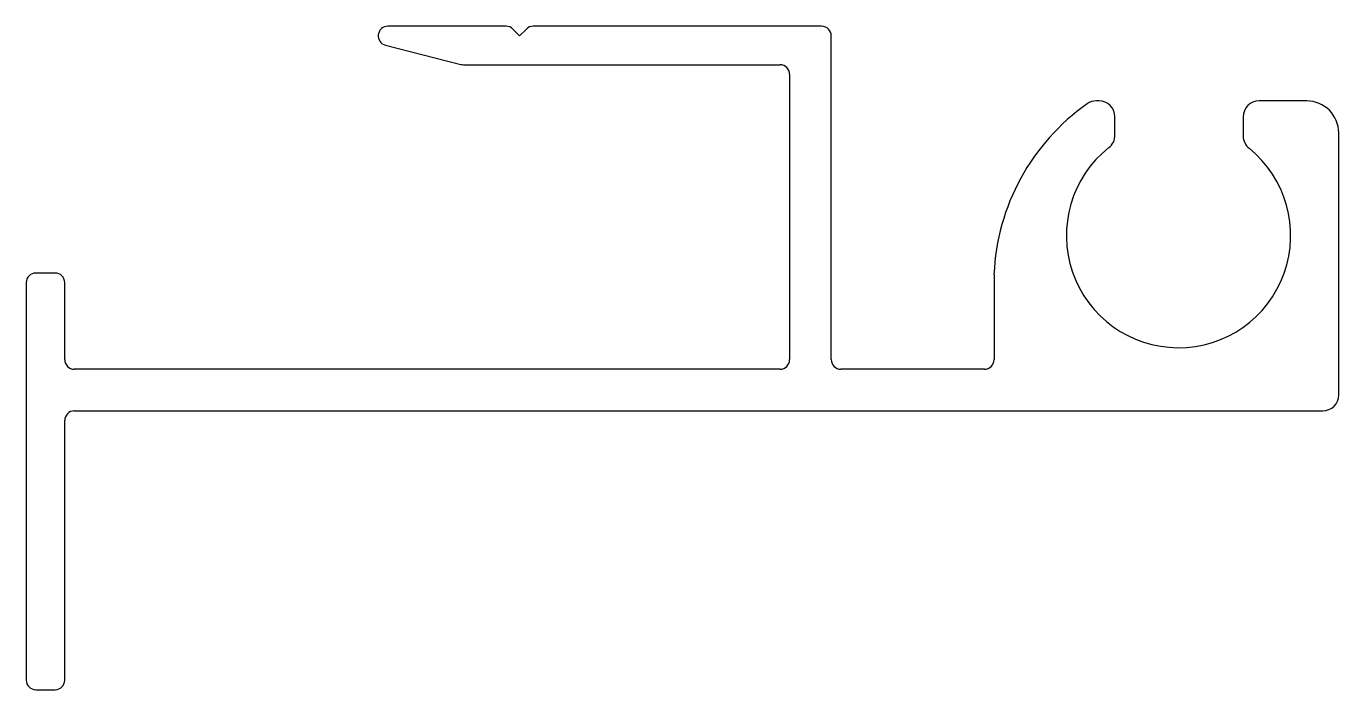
# Model space of a CAD drawing. Extents: x 834.6 to 875.6, y 458.7 to 479.4.
import ezdxf

# ---------------------------------------------------------------- set-up
doc = ezdxf.new("R2010")
doc.units = 0
doc.layers.get('0').update_dxf_attribs({"linetype": 'CONTINUOUS'})

msp = doc.modelspace()

# ---------------------------------------------------------------- linework, layer by layer
for p, q in [((849.567, 479.421), (845.878, 479.421)), ((849.779, 479.333), (849.991, 479.121)), ((849.991, 479.121), (850.203, 479.333)), ((859.415, 479.421), (850.415, 479.421)), ((845.804, 478.83), (848.16, 478.23)), ((859.715, 469.021), (859.715, 479.121)), ((848.234, 478.221), (858.115, 478.221)), ((858.415, 477.921), (858.415, 469.021)), ((868.067, 477.092), (867.989, 477.092)), ((874.551, 477.092), (873.067, 477.092)), ((868.567, 476.027), (868.567, 476.592)), ((872.567, 476.592), (872.567, 476.001)), ((875.551, 467.921), (875.551, 476.092)), ((834.594, 471.422), (834.594, 459.021)), ((835.494, 471.722), (834.894, 471.722)), ((835.794, 469.021), (835.794, 471.422)), ((864.793, 471.675), (864.793, 469.021)), ((858.115, 468.721), (836.094, 468.721)), ((864.493, 468.721), (860.015, 468.721)), ((836.094, 467.421), (875.051, 467.421)), ((835.794, 459.021), (835.794, 467.121)), ((834.894, 458.721), (835.494, 458.721))]:
    msp.add_line(p, q)
for centre, radius, start, end in [((845.878, 479.121), 0.3, 90, 255.7141), ((849.567, 479.121), 0.3, 45, 90), ((850.415, 479.121), 0.3, 90, 135), ((859.415, 479.121), 0.3, 0, 90), ((848.234, 478.521), 0.3, 255.7141, 270), ((858.115, 477.921), 0.3, 0, 90), ((871.65, 471.386), 6.864, 125.1201, 177.5922), ((867.989, 476.592), 0.5, 90, 125.1201), ((868.067, 476.592), 0.5, 0, 90), ((873.067, 476.592), 0.5, 90, 180), ((874.551, 476.092), 1, 360, 90), ((868.067, 476.027), 0.5, 308.3868, 0), ((873.067, 476.001), 0.5, 180, 231.0212), ((870.551, 472.892), 3.5, 128.3868, 51.0212), ((834.894, 471.422), 0.3, 90, 180), ((835.494, 471.422), 0.3, 0, 90), ((836.094, 469.021), 0.3, 180, 270), ((858.115, 469.021), 0.3, 270, 0), ((860.015, 469.021), 0.3, 180, 270), ((864.493, 469.021), 0.3, 270, 0), ((875.051, 467.921), 0.5, 270, 360), ((836.094, 467.121), 0.3, 90, 180), ((834.894, 459.021), 0.3, 180, 270), ((835.494, 459.021), 0.3, 270, 0)]:
    msp.add_arc(centre, radius, start, end)

doc.saveas('drawing.dxf')
